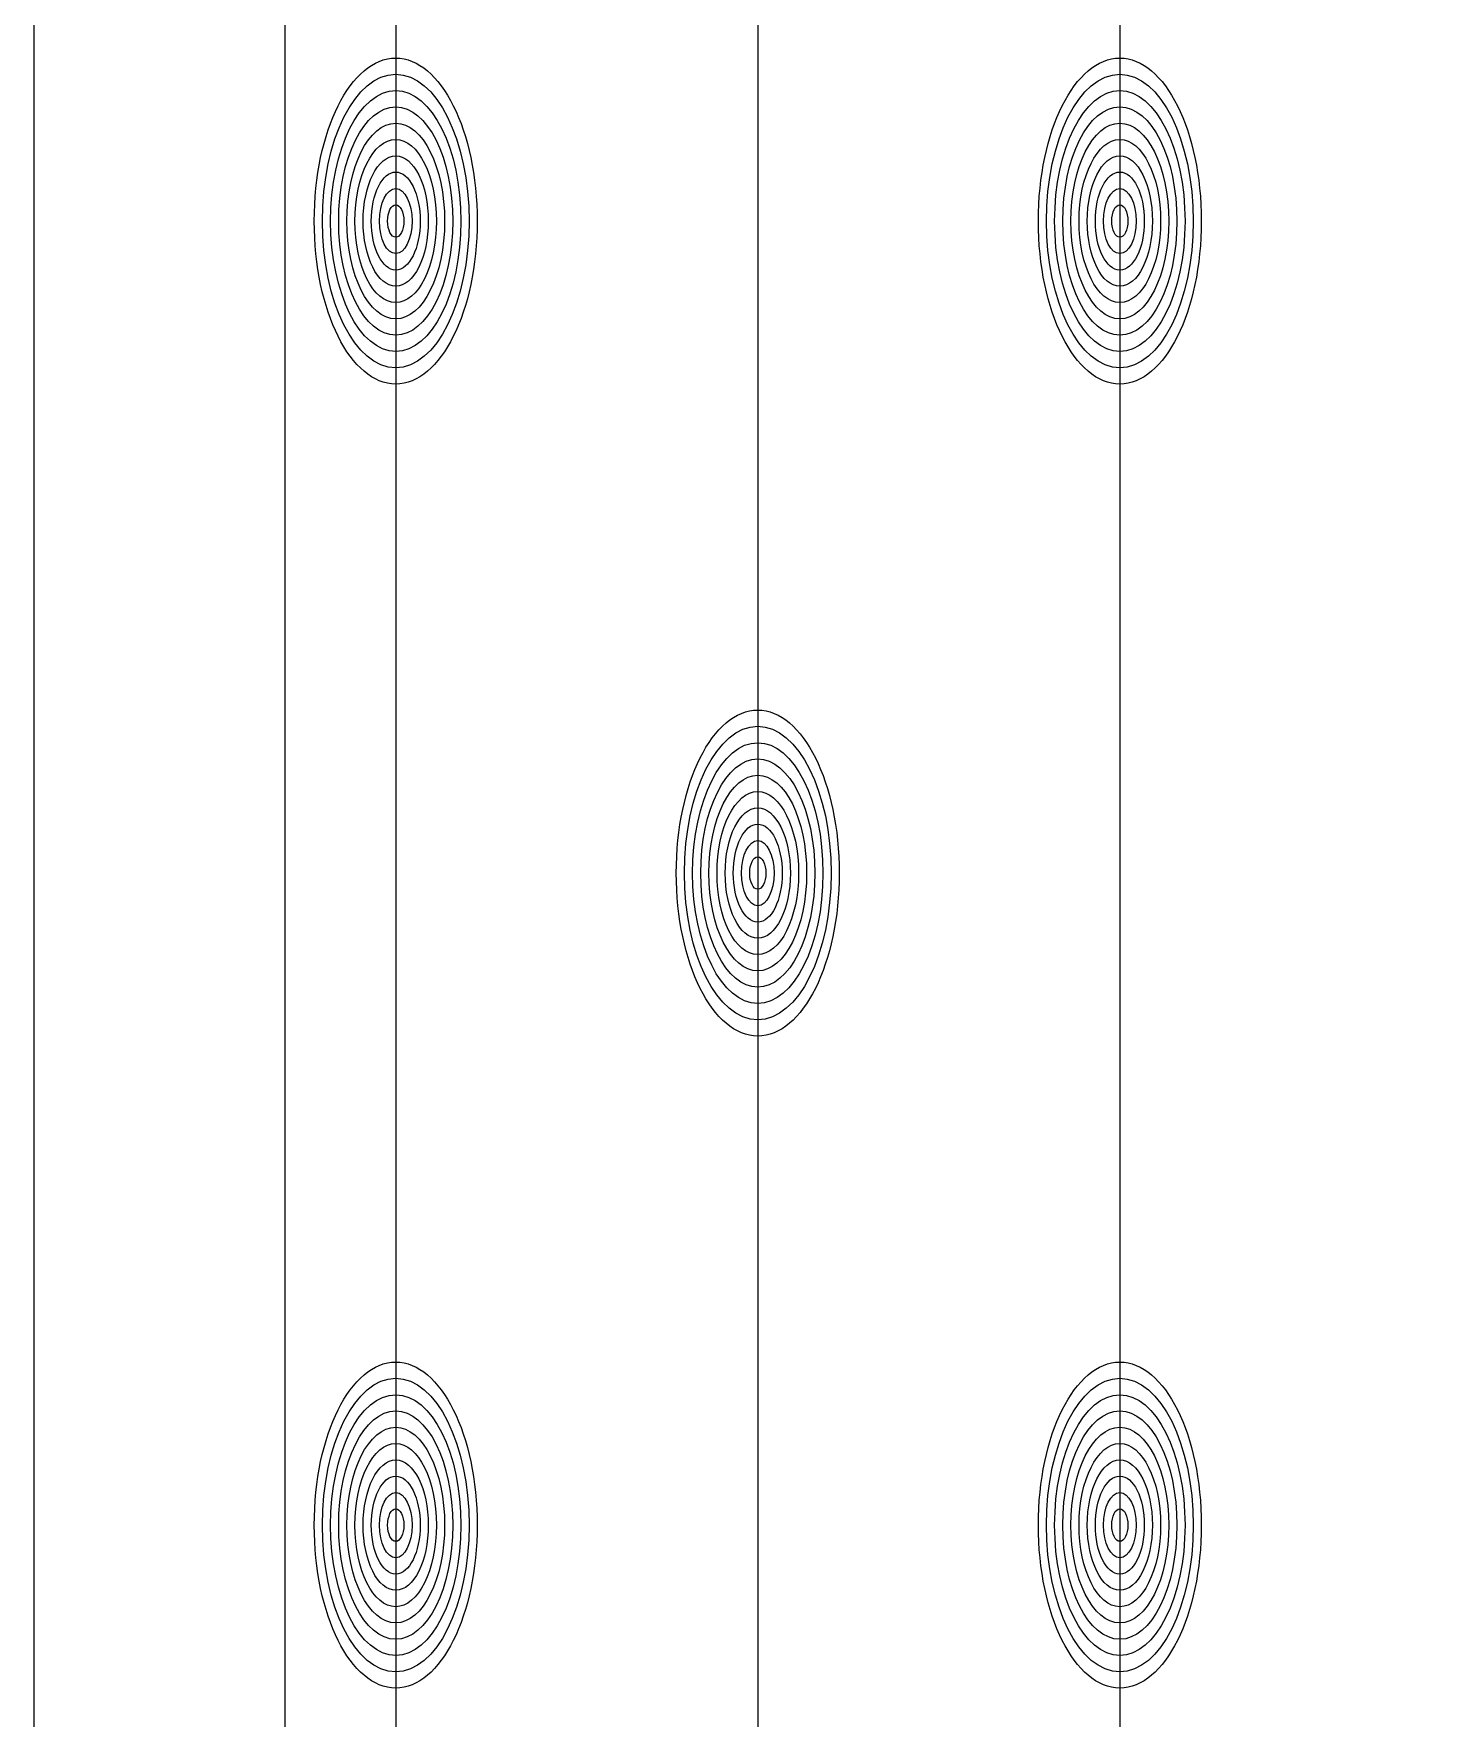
# Model space of a CAD drawing. Header units: millimetres. Extents: x -1499 to 6658, y -12483 to -6008.
# Drawn here: x 1355.12 to 1360.98, y -11032.92 to -11025.94 of the extents above; entities that cross this region are included whole.
import ezdxf

# ---------------------------------------------------------------- set-up
doc = ezdxf.new("R2010")
doc.units = ezdxf.units.MM
doc.layers.add('Layer', color=7, linetype='Continuous')
doc.layers.add('수직그리드', color=1, linetype='Continuous')

# ---------------------------------------------------------------- blocks, each defined once
blk = doc.blocks.new('TB-4')
at = {"layer": 'Layer'}
for points in [[(-1, 0), (-1, -4), (1, -4), (1, 0), (-1, 0)], [(-0.5, 0), (-0.5, -4)], [(0, 0), (0, -4)], [(0.5, 0), (0.5, -4)]]:
    blk.add_lwpolyline(points, dxfattribs=at)
for centre, radius in [((-0.5, -1.2), 0.1125), ((0.5, -1.2), 0.1125), ((-0.5, -1.2), 0.1013), ((0.5, -1.2), 0.1013), ((-0.5, -1.2), 0.09), ((0.5, -1.2), 0.09), ((-0.5, -1.2), 0.0788), ((0.5, -1.2), 0.0788), ((-0.5, -1.2), 0.0675), ((0.5, -1.2), 0.0675), ((-0.5, -1.2), 0.0563), ((0.5, -1.2), 0.0563), ((-0.5, -1.2), 0.045), ((0.5, -1.2), 0.045), ((-0.5, -1.2), 0.0338), ((0.5, -1.2), 0.0338), ((-0.5, -1.2), 0.0225), ((0.5, -1.2), 0.0225), ((-0.5, -1.2), 0.0112), ((0.5, -1.2), 0.0112), ((0, -1.65), 0.1125), ((0, -1.65), 0.1013), ((0, -1.65), 0.09), ((0, -1.65), 0.0788), ((0, -1.65), 0.0675), ((0, -1.65), 0.0563), ((0, -1.65), 0.045), ((0, -1.65), 0.0338), ((0, -1.65), 0.0225), ((0, -1.65), 0.0112), ((-0.5, -2.1), 0.1125), ((0.5, -2.1), 0.1125), ((-0.5, -2.1), 0.1013), ((0.5, -2.1), 0.1013), ((-0.5, -2.1), 0.09), ((0.5, -2.1), 0.09), ((-0.5, -2.1), 0.0788), ((0.5, -2.1), 0.0788), ((-0.5, -2.1), 0.0675), ((0.5, -2.1), 0.0675), ((-0.5, -2.1), 0.0563), ((0.5, -2.1), 0.0563), ((-0.5, -2.1), 0.045), ((0.5, -2.1), 0.045), ((-0.5, -2.1), 0.0338), ((0.5, -2.1), 0.0338), ((-0.5, -2.1), 0.0225), ((0.5, -2.1), 0.0225), ((-0.5, -2.1), 0.0112), ((0.5, -2.1), 0.0112)]:
    blk.add_circle(centre, radius, dxfattribs=at)

msp = doc.modelspace()

# ---------------------------------------------------------------- linework, layer by layer
at = {"layer": '수직그리드'}
msp.add_line((1356.1572, -11015.6216), (1356.1572, -11873.0576), dxfattribs=at)

# ---------------------------------------------------------------- block references
at = {"xscale": 3, "yscale": 6, "zscale": 3}
msp.add_blockref('TB-4', (1358.1172, -11019.5151), dxfattribs=at)

doc.saveas('drawing.dxf')
